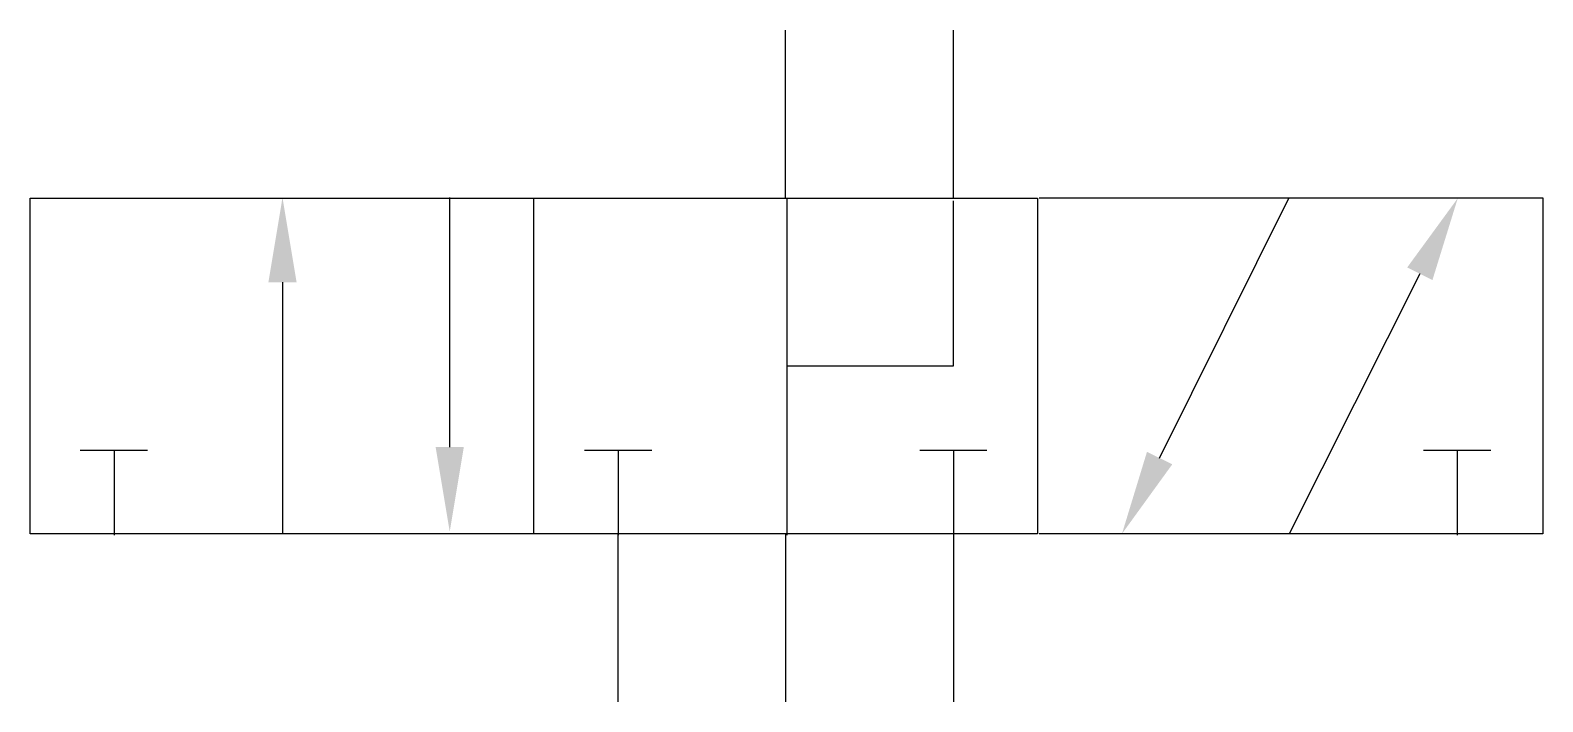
# Model space of a CAD drawing. Extents: x 928.8 to 973.8, y 427.2 to 447.2.
import ezdxf

# ---------------------------------------------------------------- set-up
doc = ezdxf.new("R2010")
doc.units = 0
doc.header["$LTSCALE"] = 5
doc.header["$MEASUREMENT"] = 0
doc.layers.add('11', color=1, linetype='CONTINUOUS')
doc.layers.add('12', color=2, linetype='CONTINUOUS')

msp = doc.modelspace()

# ---------------------------------------------------------------- linework, layer by layer
at = {"layer": '11'}
for p, q in [((951.288, 442.185), (951.288, 447.185)), ((956.288, 442.185), (956.288, 447.185)), ((928.79, 432.185), (928.79, 442.185)), ((928.79, 442.185), (943.79, 442.185)), ((941.283, 434.773), (941.283, 442.201)), ((943.774, 442.185), (943.774, 432.185)), ((943.79, 442.185), (958.79, 442.185)), ((951.326, 442.185), (951.326, 432.153)), ((956.288, 437.192), (956.288, 442.105)), ((958.79, 442.185), (958.79, 432.185)), ((958.838, 442.19), (973.838, 442.19)), ((962.427, 434.446), (966.286, 442.201)), ((973.838, 442.19), (973.838, 432.19)), ((936.302, 439.681), (936.302, 432.19)), ((970.176, 439.933), (966.286, 432.19)), ((951.326, 437.192), (956.288, 437.192)), ((932.28, 434.669), (930.28, 434.669)), ((931.285, 434.669), (931.285, 432.153)), ((947.3, 434.669), (945.3, 434.669)), ((946.305, 434.669), (946.305, 432.153)), ((957.283, 434.669), (955.283, 434.669)), ((956.288, 434.669), (956.288, 432.153)), ((972.288, 434.669), (970.288, 434.669)), ((971.292, 434.669), (971.292, 432.153)), ((943.79, 432.185), (928.79, 432.185)), ((958.79, 432.185), (943.79, 432.185)), ((946.288, 432.19), (946.288, 427.19)), ((951.288, 432.19), (951.288, 427.19)), ((956.288, 432.19), (956.288, 427.19)), ((973.838, 432.19), (958.838, 432.19))]:
    msp.add_line(p, q, dxfattribs=at)
at = {"layer": '12'}
for points in [[(936.722, 439.681), (935.882, 439.681), (936.302, 442.201)], [(970.552, 439.745), (969.801, 440.122), (971.308, 442.185)], [(940.863, 434.773), (941.703, 434.773), (941.283, 432.253)], [(962.051, 434.633), (962.803, 434.259), (961.305, 432.19)]]:
    msp.add_solid(points, dxfattribs=at)

doc.saveas('drawing.dxf')
